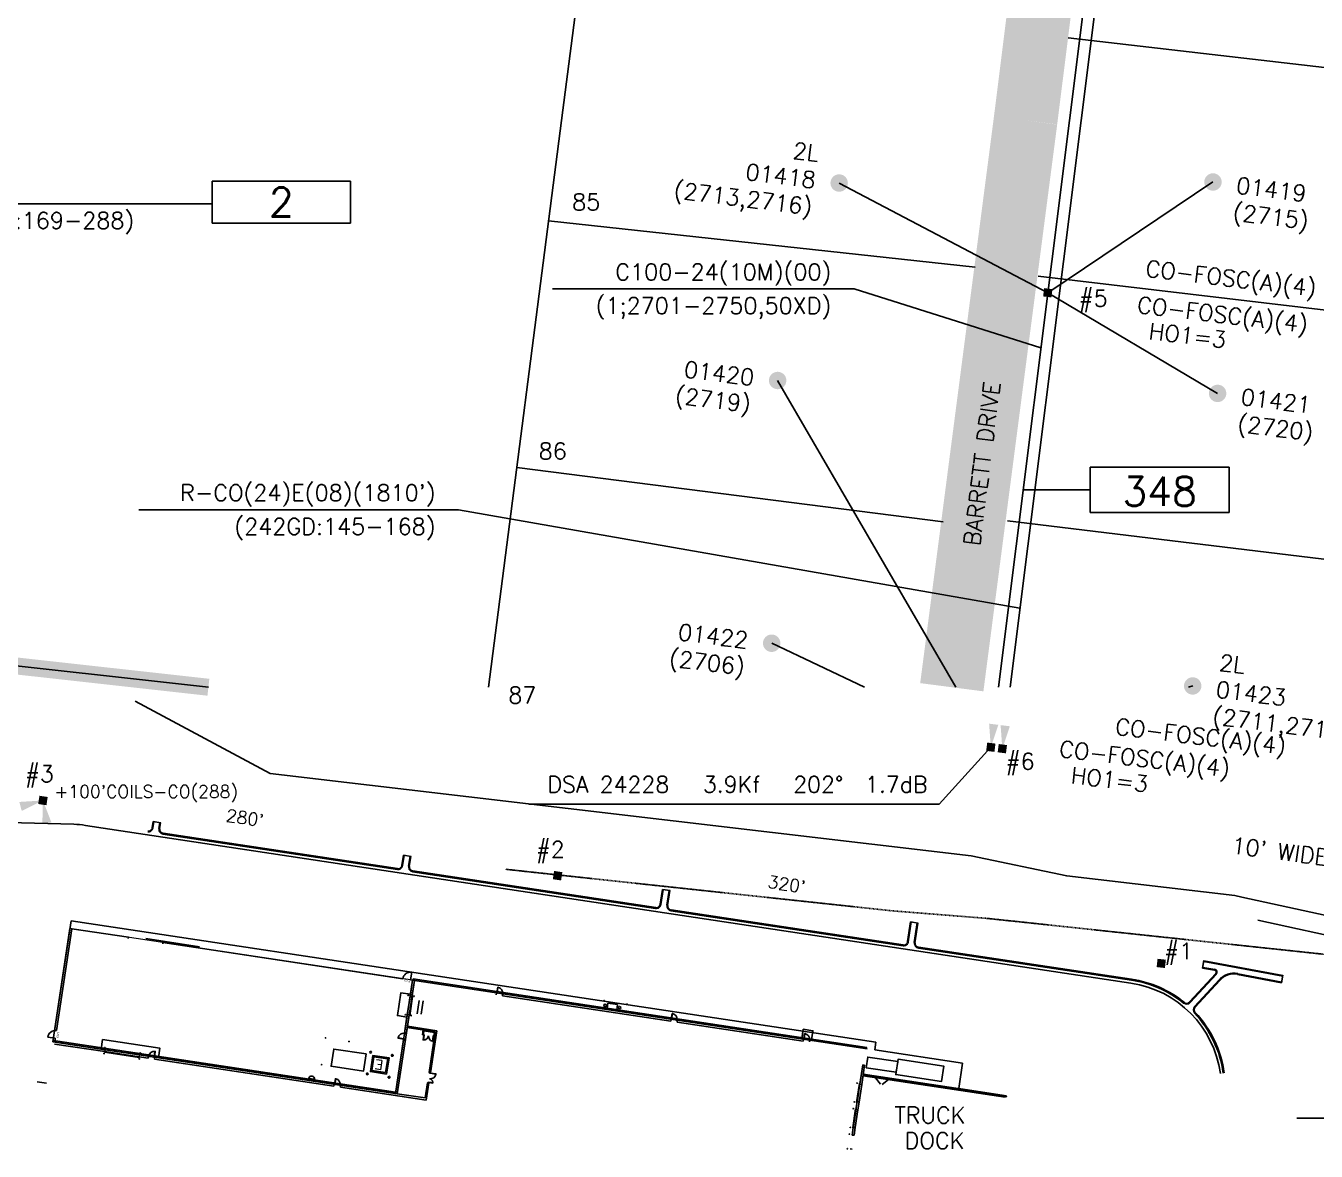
# Model space of a CAD drawing. Header units: inches. Extents: x 29 to 22121, y 36 to 12095.
# Drawn here: x 1059 to 1783, y 953 to 1584 of the extents above; entities that cross this region are included whole.
import ezdxf
from ezdxf.enums import TextEntityAlignment as Align

# ---------------------------------------------------------------- set-up
doc = ezdxf.new("R2010")
doc.units = ezdxf.units.IN
doc.header["$MEASUREMENT"] = 0
doc.linetypes.add('DASHED', pattern=[0.75, 0.5, -0.25])
for name, color, linetype in [('BSA', 141, 'Continuous'), ('CNOPP', 3, 'Continuous'), ('ECNT', 3, 'Continuous'), ('EPLNT', 50, 'Continuous'), ('ERTE', 7, 'Continuous'), ('ETERM', 3, 'Continuous'), ('FOSCINFO', 142, 'Continuous'), ('HO', 142, 'Continuous'), ('HYDROLOGY', 5, 'Continuous'), ('KF24', 3, 'Continuous'), ('PCNT', 1, 'Continuous'), ('PONFOEX', 142, 'Continuous'), ('PROPERTY', 6, 'Continuous'), ('PRTE', 3, 'Continuous'), ('ROADCL', 250, 'Continuous'), ('SSGEO', 7, 'Continuous'), ('SUBINFO', 3, 'Continuous'), ('SUBS', 7, 'Continuous'), ('TRANSTEXT', 3, 'Continuous')]:
    doc.layers.add(name, color=color, linetype=linetype)
doc.styles.add('SIMP1', font='simplex.shx', dxfattribs={"height": 102})
doc.styles.add('SIMP2', font='SIMPLEX.shx', dxfattribs={"height": 180})
doc.styles.add('SIMP5', font='SIMPLEX.shx', dxfattribs={"height": 78})
doc.styles.add('ST40-S', font='simplex.shx', dxfattribs={"height": 6})
doc.styles.get("Standard").update_dxf_attribs({"font": 'arial.ttf'})
doc.styles.add('SYMETEO3', font='SYMETEO.shx', dxfattribs={"height": 0.1326})
doc.styles.add('Terramodel', font='TERRAMODEL.shx')
doc.linetypes.add('AERIALE', pattern='A,0.0001,["l",SYMETEO3,S=1,R=0,X=0,Y=-0.07577],-0.177,["o",SYMETEO3,S=1,R=0,X=0,Y=-0.0377],-0.177', length=0.3541)
doc.linetypes.add('FENCE', pattern='A,0.32,-0.082,["#",Terramodel,S=0.08,R=0,X=-0.04,Y=-0.04],-0.082,0.32', length=0.804)

# ---------------------------------------------------------------- blocks, each defined once
blk = doc.blocks.new('EDOTF')
at = {"layer": 'ETERM', "color": 3, "const_width": 0.0432}
blk.add_lwpolyline([(-0.0216, 0), (0.0216, 0)], dxfattribs=at)
blk = doc.blocks.new('SSID')
at = {"color": 0, "style": 'SIMP1', "flags": 1}
blk.add_attdef('ROUTE', text='', height=0.085, dxfattribs=at).set_placement((0, 0.1457), align=Align.MIDDLE_CENTER)
at = {"color": 0, "style": 'SIMP1'}
blk.add_attdef('TELCO', text='', height=0.085, dxfattribs=at).set_placement((0, 0), align=Align.MIDDLE)
blk = doc.blocks.new('RE-WSALF')
at = {"layer": 'SUBS', "const_width": 0.045}
blk.add_lwpolyline([(-0.0225, 0, 1), (0.0225, 0, 1)], format="xyb", close=True, dxfattribs=at)
at = {"layer": 'CNOPP', "style": 'SIMP1'}
blk.add_attdef('CUST#', text='', height=0.085, dxfattribs=at).set_placement((-0.1226, -0.0435), align=Align.RIGHT)
at = {"layer": 'CNOPP', "style": 'SIMP1', "flags": 1}
for tag, p in [('ROUTE#', (-0.1226, -0.4622)), ('PED', (-0.1226, -0.6018))]:
    blk.add_attdef(tag, text='', height=0.085, dxfattribs=at).set_placement(p, align=Align.RIGHT)
at = {"layer": 'ECNT', "style": 'SIMP1'}
blk.add_attdef('ECNT', text='', height=0.085, dxfattribs=at).set_placement((-0.1226, -0.183), align=Align.RIGHT)
at = {"layer": 'PCNT', "style": 'SIMP1'}
blk.add_attdef('PCNT', text='', height=0.085, dxfattribs=at).set_placement((-0.1226, -0.3226), align=Align.RIGHT)
at = {"layer": 'SUBINFO', "style": 'SIMP1'}
blk.add_attdef('#L', text='', height=0.085, dxfattribs=at).set_placement((-0.1226, 0.0961), align=Align.RIGHT)
blk = doc.blocks.new('ARROW')
blk.add_lwpolyline([(0, 0, 0, 0.048, 0), (0.12, 0, 0.048, 0.048, 0)], format="xyseb")
blk = doc.blocks.new('ROUTEF')
at = {"layer": 'ERTE', "style": 'SIMP2'}
blk.add_attdef('RTNO', text='', height=0.15, dxfattribs=at).set_placement((0, 0.1083), align=Align.MIDDLE)
at = {"layer": 'PRTE', "style": 'SIMP1'}
blk.add_attdef('PROUTE', text='', height=0.085, dxfattribs=at).set_placement((-0.0081, 0.3103), align=Align.MIDDLE)
blk = doc.blocks.new('RE-WSARF')
at = {"layer": 'SUBS', "const_width": 0.045}
blk.add_lwpolyline([(0.0225, 0, 1), (-0.0225, 0, 1)], format="xyb", close=True, dxfattribs=at)
at = {"layer": 'CNOPP', "style": 'SIMP1', "flags": 1}
for tag, p in [('PED', (-0.1226, 0.6018)), ('ROUTE#', (-0.1226, 0.4622))]:
    blk.add_attdef(tag, p, '', height=0.085, rotation=180, dxfattribs=at)
at = {"layer": 'CNOPP', "style": 'SIMP1'}
blk.add_attdef('CUST#', (-0.1226, 0.0435), '', height=0.085, rotation=180, dxfattribs=at)
at = {"layer": 'ECNT', "style": 'SIMP1'}
blk.add_attdef('ECNT', (-0.1226, 0.183), '', height=0.085, rotation=180, dxfattribs=at)
at = {"layer": 'PCNT', "style": 'SIMP1'}
blk.add_attdef('PCNT', (-0.1226, 0.3226), '', height=0.085, rotation=180, dxfattribs=at)
at = {"layer": 'SUBINFO', "style": 'SIMP1'}
blk.add_attdef('#L', (-0.1226, -0.0961), '', height=0.085, rotation=180, dxfattribs=at)
blk = doc.blocks.new('DSGE')
at = {"layer": 'EPLNT', "color": 3, "style": 'SIMP1'}
for tag, p in [('FACILITY', (0, 0.0873)), ('EXCNT', (0, -0.0873)), ('COUNT', (0, -0.2313))]:
    blk.add_attdef(tag, text='', height=0.084, dxfattribs=at).set_placement(p, align=Align.MIDDLE_CENTER)
blk = doc.blocks.new('KF24')
at = {"layer": 'KF24', "color": 3, "style": 'SIMP1'}
for tag, p in [('DSA', (-1.0288, 0.2026)), ('CO-DSA', (-1.0288, 0.06))]:
    blk.add_attdef(tag, text='', height=0.084, dxfattribs=at).set_placement(p, align=Align.CENTER)
for tag, p in [('DSAKF', (-0.1488, 0.2026)), ('DSARES', (0.5408, 0.2026)), ('DSADB', (1.2808, 0.2026)), ('COKF', (-0.1488, 0.06)), ('CORES', (0.5408, 0.06)), ('CODB', (1.2808, 0.06))]:
    blk.add_attdef(tag, text='', height=0.084, dxfattribs=at).set_placement(p, align=Align.RIGHT)
blk = doc.blocks.new('PONEdotf')
at = {"layer": 'PONFOEX', "linetype": 'Continuous', "const_width": 0.0432}
blk.add_lwpolyline([(-0.0216, 0), (0.0216, 0)], dxfattribs=at)
blk = doc.blocks.new('DSGPONE')
at = {"layer": 'PONFOEX', "color": 143, "style": 'SIMP1'}
for tag, p in [('FACILITY', (0, 0.0873)), ('EXCNT', (0, -0.0873)), ('COUNT', (0, -0.2313))]:
    blk.add_attdef(tag, text='', height=0.084, dxfattribs=at).set_placement(p, align=Align.MIDDLE_CENTER)
blk = doc.blocks.new('ssidpon')
at = {"color": 0, "style": 'SIMP1', "flags": 1}
blk.add_attdef('ROUTE', text='', height=0.085, dxfattribs=at).set_placement((0, 0.1457), align=Align.MIDDLE_CENTER)
at = {"color": 0}
for tag, height, style, p in [('TELCO', 0.085, 'SIMP1', (0, 0)), ('TYPE', 0.065, 'SIMP5', (0, -0.1075)), ('LATITUDE', 0.035, 'SIMP5', (0, -0.1744)), ('LONGITUDE', 0.035, 'SIMP5', (0, -0.2232))]:
    blk.add_attdef(tag, text='', height=height, dxfattribs=dict(at, style=style)).set_placement(p, align=Align.MIDDLE)
blk = doc.blocks.new('rtboxf')
at = {"layer": 'ERTE', "color": 7}
blk.add_lwpolyline([(-0.0875, 0), (0.0875, 0), (0.0875, 0.2), (-0.0875, 0.2)], close=True, dxfattribs=at)

msp = doc.modelspace()

# ---------------------------------------------------------------- linework, layer by layer
at = {"layer": 'BSA', "const_width": 9.53, "flags": 128}
msp.add_lwpolyline([(46.45, 1336.6), (1161.54, 1212.87)], dxfattribs=at)
at = {"layer": 'EPLNT', "flags": 128}
for points in [[(1758.14, 2845.7), (1772.4, 2553.28), (1644.29, 1530.76)], [(1644.29, 1530.76), (1604.46, 1212.87)]]:
    msp.add_lwpolyline(points, dxfattribs=at)
at = {"layer": 'EPLNT', "color": 3, "linetype": 'Continuous'}
msp.add_lwpolyline([(1628.3, 1403.18), (1523.62, 1436.29), (1354.49, 1436.29)], dxfattribs=at)
at = {"layer": 'ERTE', "linetype": 'Continuous', "flags": 128}
msp.add_lwpolyline([(1655.97, 1310.96), (1733.85, 1310.96), (1733.85, 1336.23), (1655.97, 1336.23)], close=True, dxfattribs=at)
msp.add_lwpolyline([(1655.97, 1323.6), (1618.33, 1323.6)], dxfattribs=at)
at = {"layer": 'ETERM', "linetype": 'AERIALE', "flags": 128}
for points in [[(1632.18, 1434.09), (1515.2, 1495.65)], [(1632.18, 1434.09), (1724.81, 1496.24)], [(1632.18, 1434.09), (1727.4, 1377.66)], [(1580.69, 1212.87), (1480.71, 1384.9)], [(1529.36, 1212.87), (1477.36, 1237.55)], [(1711.01, 1212.87), (1713.42, 1213.6)]]:
    msp.add_lwpolyline(points, dxfattribs=at)
at = {"layer": 'HYDROLOGY', "color": 2, "flags": 128}
msp.add_lwpolyline([(1740.9, 1095.19), (1979.97, 1043.12), (1977.67, 953)], dxfattribs=at)
at = {"layer": 'HYDROLOGY', "flags": 128}
msp.add_lwpolyline([(1749.89, 1082.15), (1968.91, 1034.44), (1966.83, 952.67)], dxfattribs=at)
at = {"layer": 'KF24', "flags": 128}
msp.add_lwpolyline([(1600.24, 1179.22), (1571.26, 1147.33), (1341.19, 1147.33)], dxfattribs=at)
at = {"layer": 'PONFOEX', "flags": 128}
for points in [[(1650.84, 1530.76), (1778.92, 2553.03), (1765.33, 2831.71), (1765.1, 2838.29)], [(1650.84, 1530.76), (1611.01, 1212.87)]]:
    msp.add_lwpolyline(points, dxfattribs=at)
at = {"layer": 'PONFOEX', "color": 143, "linetype": 'Continuous'}
for points in [[(811.17, 1484.04), (822.73, 1484.04), (1163.67, 1484.04)], [(1616.57, 1257.24), (1301.72, 1312.43), (1122.5, 1312.43)], [(1920.44, 1033), (1912.39, 971.18), (1771.76, 971.18)]]:
    msp.add_lwpolyline(points, dxfattribs=at)
at = {"layer": 'PROPERTY'}
for points in [[(1359.6, 1530.76), (1500.06, 2617.18), (651.82, 2720.29)], [(1643.55, 1577.16), (2044.1, 1530.76)], [(1318.5, 1212.87), (1359.6, 1530.76)], [(46.45, 1336.6), (1161.54, 1212.87)]]:
    msp.add_lwpolyline(points, dxfattribs=at)
at = {"layer": 'PROPERTY', "flags": 128}
for points in [[(1352.32, 1474.47), (1591.41, 1448.5)], [(1626.79, 1443.39), (2156.67, 1380.81)], [(1334.43, 1336.07), (1573.52, 1305.7)], [(1609.61, 1306.27), (2132.51, 1242.79)], [(1074.31, 1014.02), (1084.55, 1081.86)], [(1084.55, 1081.86), (1535.82, 1013.77)], [(1076.35, 1020.29), (1084.97, 1077.41)], [(1116.75, 1072.62), (1084.97, 1077.41)], [(1116.75, 1072.62), (1116.64, 1071.9)], [(1156.48, 1067.35), (1126.49, 1071.88)], [(1136.02, 1069.71), (1135.92, 1068.99)], [(1270.62, 1049.4), (1136.02, 1069.71)], [(1274.9, 1048.76), (1275.55, 1053.04)], [(1276.44, 1049.26), (1276.33, 1048.54)], [(1276.44, 1049.26), (1530.64, 1010.91)], [(1266.39, 985.05), (1275.98, 1048.6)], [(1275.98, 1048.6), (1266.39, 985.05)], [(1267.46, 984.88), (1277.05, 1048.43)], [(1274.58, 1039.31), (1275.98, 1048.6)], [(1275.98, 1048.6), (1274.9, 1048.76)], [(1275.65, 1039.15), (1276.88, 1047.36)], [(1530.89, 1010.14), (1275.98, 1048.6)], [(1274.79, 1040.74), (1269.44, 1041.55), (1267.5, 1028.7), (1272.85, 1027.89)], [(1274.79, 1040.74), (1269.44, 1041.55), (1267.5, 1028.7), (1272.85, 1027.89)], [(1274.58, 1039.31), (1273.07, 1029.32)], [(1274.58, 1039.31), (1275.65, 1039.15)], [(1278.61, 1029.76), (1279.74, 1037.26)], [(1280.75, 1029.43), (1281.88, 1036.93)], [(1322.94, 1040.41), (1323.1, 1041.49)], [(1326.51, 1039.88), (1326.67, 1040.95)], [(1326.51, 1039.88), (1420.76, 1025.66)], [(1326.67, 1040.95), (1420.92, 1026.73)], [(1385.56, 1035.74), (1385.09, 1032.64)], [(1385.56, 1035.74), (1390.95, 1034.93)], [(1390.95, 1034.93), (1390.48, 1031.82)], [(1273.07, 1029.32), (1271.51, 1018.96)], [(1273.07, 1029.32), (1274.14, 1029.15)], [(1274.14, 1029.15), (1273.17, 1022.73)], [(1385.33, 1034.18), (1384.67, 1034.28)], [(1385.09, 1032.64), (1390.48, 1031.82)], [(1390.72, 1033.36), (1391.38, 1033.26)], [(1273.06, 1022.01), (1272.58, 1018.8)], [(1288.77, 1019.64), (1273.06, 1022.01)], [(1289.59, 1020.25), (1273.17, 1022.73)], [(1282.03, 1020.66), (1281.62, 1017.94)], [(1282.03, 1020.66), (1281.69, 1018.43)], [(1282.03, 1020.66), (1281.69, 1018.43)], [(1282.03, 1020.66), (1288.77, 1019.64)], [(1282.39, 1020.17), (1282.11, 1018.3)], [(1282.39, 1020.17), (1282.11, 1018.3)], [(1282.39, 1020.17), (1288.28, 1019.28)], [(1286.04, 996.69), (1289.59, 1020.25)], [(1420.76, 1025.66), (1420.92, 1026.73)], [(1424.33, 1025.12), (1424.49, 1026.19)], [(1424.33, 1025.12), (1495.02, 1014.45)], [(1424.49, 1026.19), (1495.18, 1015.53)], [(1494.29, 1015.66), (1495.1, 1021.02), (1500.45, 1020.21), (1499.65, 1014.85)], [(1494.29, 1015.66), (1495.1, 1021.02), (1500.45, 1020.21), (1499.65, 1014.85)], [(1075.71, 1016), (1071.42, 1016.65)], [(1074.31, 1014.02), (1103.59, 1009.61)], [(1074.31, 1014.02), (1267.46, 984.88)], [(1266.39, 985.05), (1074.31, 1014.02)], [(1074.67, 1013.97), (1074.78, 1014.68)], [(1074.78, 1014.68), (1266.5, 985.76)], [(1075.38, 1013.86), (1075.71, 1016)], [(1101.45, 1009.93), (1102.25, 1015.28), (1134.39, 1010.44), (1133.58, 1005.08)], [(1101.45, 1009.93), (1102.25, 1015.28), (1134.39, 1010.44), (1133.58, 1005.08)], [(1270.97, 1015.39), (1266.39, 985.05)], [(1272.04, 1015.23), (1267.46, 984.88)], [(1270.97, 1015.39), (1272.04, 1015.23)], [(1271.51, 1018.96), (1272.58, 1018.8)], [(1281.62, 1017.94), (1282.22, 1017.85)], [(1282.11, 1018.3), (1282.29, 1018.27)], [(1282.22, 1017.85), (1282.29, 1018.27)], [(1285.32, 996.8), (1288.77, 1019.64)], [(1287.76, 1017.01), (1287.82, 1017.44)], [(1287.76, 1017.01), (1288.36, 1016.92)], [(1287.82, 1017.44), (1288, 1017.41)], [(1288.28, 1019.28), (1288, 1017.41)], [(1288.28, 1019.28), (1288, 1017.41)], [(1288.77, 1019.64), (1288.36, 1016.92)], [(1495.02, 1014.45), (1495.18, 1015.53)], [(1498.59, 1013.92), (1498.75, 1014.99)], [(1535.17, 1009.49), (1535.82, 1013.77)], [(1075.22, 1012.79), (1103.43, 1008.53)], [(1103.43, 1008.53), (1103.59, 1009.61)], [(1103.59, 1009.61), (1122.87, 1006.7)], [(1122.71, 1005.63), (1122.87, 1006.7)], [(1122.87, 1006.7), (1127.87, 1005.94)], [(1127.7, 1004.87), (1127.87, 1005.94)], [(1530.53, 1010.19), (1530.64, 1010.91)], [(1584.44, 1002.06), (1535.17, 1009.49)], [(1122.71, 1005.63), (1127.7, 1004.87)], [(1131.27, 1004.33), (1131.44, 1005.4)], [(1131.27, 1004.33), (1231.95, 989.15)], [(1131.44, 1005.4), (1232.11, 990.22)], [(1526.8, 990.31), (1528.41, 1001.02)], [(1527.87, 990.15), (1529.49, 1000.86)], [(1528.41, 1001.02), (1529.49, 1000.86)], [(1547.38, 998.44), (1546.96, 995.67), (1572.66, 991.79), (1573.96, 1000.36), (1548.25, 1004.23), (1547.85, 1001.54)], [(1582.28, 987.78), (1584.44, 1002.06)], [(1221.03, 992.98), (1217.82, 993.47)], [(1218.19, 992.32), (1218.35, 993.39)], [(1220.33, 991.99), (1220.49, 993.06)], [(1285.32, 996.8), (1286.04, 996.69)], [(1608.2, 982.96), (1528.6, 994.97)], [(1528.68, 995.5), (1609.01, 983.38), (1608.98, 983.21), (1608.98, 983.21), (1528.65, 995.32)], [(1609.05, 983.74), (1528.73, 995.86)], [(1538.3, 990.33), (1535.67, 993.9)], [(1539.37, 990.17), (1542.95, 992.8)], [(1231.95, 989.15), (1232.11, 990.22)], [(1235.52, 988.61), (1235.68, 989.68)], [(1235.52, 988.61), (1283.72, 981.34)], [(1235.68, 989.68), (1266.39, 985.05)], [(1267.46, 984.88), (1283.17, 982.51)], [(1283.17, 982.51), (1284.46, 991.08)], [(1283.72, 981.34), (1285.17, 990.98)], [(1284.46, 991.08), (1285.17, 990.98)], [(1526.36, 980.15), (1527.87, 990.15)], [(1527.87, 990.15), (1526.8, 990.31)], [(1609.05, 983.74), (1582.28, 987.78)], [(1524.64, 976.03), (1525.29, 980.31)], [(1526.36, 980.15), (1525.29, 980.31)], [(1525.72, 975.87), (1526.36, 980.15)], [(1524.21, 965.87), (1525.72, 975.87)], [(1525.72, 975.87), (1524.64, 976.03)], [(1522.49, 961.75), (1523.14, 966.03)], [(1524.21, 965.87), (1523.14, 966.03)], [(1523.56, 961.59), (1524.21, 965.87)], [(1523.56, 961.59), (1522.49, 961.75)], [(1522.53, 953.89), (1521.46, 954.05)]]:
    msp.add_lwpolyline(points, dxfattribs=at)
at = {"layer": 'PROPERTY', "linetype": 'DASHED', "flags": 128}
for points in [[(1328.4, 1110.75), (1544.69, 1087.49)], [(1544.69, 1087.49), (1598.24, 1083.23)], [(1598.24, 1083.23), (1847.02, 1056.73)]]:
    msp.add_lwpolyline(points, dxfattribs=at)
at = {"layer": 'PROPERTY', "flags": 128}
for points in [[(1275.55, 1053.04, 0.414214), (1270.62, 1049.4)], [(1326.49, 1040.93, 0.399171), (1323.91, 1044.6)], [(1424.31, 1026.17, 0.399171), (1421.74, 1029.85)], [(1076.35, 1020.29, 0.414214), (1071.42, 1016.65)], [(1271.52, 1018.78, 0.399171), (1267.85, 1016.21)], [(1282.06, 1015.09, 0.41174), (1284.98, 1017.39)], [(1284.98, 1017.39, 0.380303), (1287.1, 1014.33)], [(1498.57, 1014.97, 0.399171), (1496, 1018.64)], [(1131.58, 1008.62, 0.399171), (1128.04, 1005.87)], [(1221.03, 992.98, 1), (1217.82, 993.47)], [(1235.5, 989.66, 0.399171), (1232.93, 993.33)], [(1287.3, 990.84, 0.414214), (1285.48, 993.3)], [(1285.55, 993.29, 0.391855), (1289.15, 995.87)]]:
    msp.add_lwpolyline(points, format="xyb", dxfattribs=at)
for points in [[(1323.43, 1041.39), (1323.27, 1041.41), (1323.76, 1044.63), (1323.91, 1044.6)], [(1275.7, 1039.51), (1276.05, 1039.46), (1274.43, 1028.75), (1274.08, 1028.8)], [(1323.2, 1040.9), (1323.02, 1040.93), (1323.09, 1041.44), (1323.27, 1041.41)], [(1326.59, 1040.39), (1326.41, 1040.42), (1326.49, 1040.93), (1326.67, 1040.9)], [(1421.25, 1026.63), (1421.1, 1026.66), (1421.58, 1029.87), (1421.74, 1029.85)], [(1421.02, 1026.14), (1420.84, 1026.17), (1420.92, 1026.68), (1421.1, 1026.66)], [(1424.41, 1025.63), (1424.23, 1025.66), (1424.31, 1026.17), (1424.49, 1026.15)], [(1271.06, 1015.72), (1271.04, 1015.56), (1267.82, 1016.05), (1267.85, 1016.21)], [(1271.55, 1015.49), (1271.52, 1015.31), (1271.01, 1015.39), (1271.04, 1015.56)], [(1272.06, 1018.88), (1272.04, 1018.7), (1271.52, 1018.78), (1271.55, 1018.96)], [(1282.46, 1017.77), (1282.31, 1017.79), (1281.9, 1015.11), (1282.06, 1015.09)], [(1282.2, 1018.33), (1282.38, 1018.3), (1282.37, 1018.19), (1282.46, 1018.18), (1282.41, 1017.9), (1282.32, 1017.92), (1282.31, 1017.79), (1282.13, 1017.82), (1282.13, 1017.86), (1282.22, 1017.85), (1282.29, 1018.27), (1282.2, 1018.29)], [(1287.5, 1017.01), (1287.66, 1016.98), (1287.26, 1014.3), (1287.1, 1014.33)], [(1287.92, 1017.47), (1287.74, 1017.5), (1287.72, 1017.39), (1287.63, 1017.4), (1287.59, 1017.12), (1287.68, 1017.11), (1287.66, 1016.98), (1287.84, 1016.95), (1287.85, 1017), (1287.76, 1017.01), (1287.82, 1017.44), (1287.91, 1017.42)], [(1495.28, 1014.94), (1495.1, 1014.97), (1495.18, 1015.48), (1495.36, 1015.45)], [(1495.51, 1015.43), (1495.36, 1015.45), (1495.84, 1018.67), (1496, 1018.64)], [(1498.67, 1014.43), (1498.49, 1014.46), (1498.57, 1014.97), (1498.75, 1014.94)], [(1122.71, 1005.63), (1122.65, 1005.28), (1103.37, 1008.19), (1103.43, 1008.53)], [(1122.71, 1005.63), (1122.65, 1005.28), (1103.37, 1008.19), (1103.43, 1008.53)], [(1127.78, 1005.39), (1127.96, 1005.36), (1128.04, 1005.87), (1127.86, 1005.9)], [(1131.09, 1005.41), (1131.25, 1005.39), (1131.74, 1008.6), (1131.58, 1008.62)], [(1250.02, 1007.23), (1231.81, 1009.98), (1230.36, 1000.34), (1248.56, 997.59)], [(1261.48, 995.95), (1252.38, 997.32), (1253.75, 1006.43), (1262.86, 1005.05)], [(1131.17, 1004.87), (1131.35, 1004.85), (1131.43, 1005.36), (1131.25, 1005.39)], [(1260.91, 996.73), (1253.16, 997.9), (1254.33, 1005.64), (1262.08, 1004.48)], [(1547.16, 996.98), (1530.38, 999.51), (1531.27, 1005.45), (1548.05, 1002.92)], [(1232.44, 990.12), (1232.29, 990.14), (1232.77, 993.36), (1232.93, 993.33)], [(1285.13, 990.98), (1285.16, 991.16), (1284.64, 991.24), (1284.62, 991.06)], [(1285.18, 991.32), (1285.16, 991.16), (1287.3, 990.84), (1287.32, 990.99)], [(1285.97, 996.52), (1285.99, 996.69), (1285.48, 996.77), (1285.45, 996.59)], [(1285.94, 996.36), (1285.97, 996.52), (1289.18, 996.03), (1289.15, 995.87)], [(1232.21, 989.63), (1232.03, 989.66), (1232.11, 990.17), (1232.29, 990.14)], [(1235.6, 989.12), (1235.42, 989.15), (1235.5, 989.66), (1235.68, 989.63)], [(1524.97, 980), (1525.24, 979.95), (1526.85, 990.67), (1526.59, 990.71)], [(1522.81, 965.71), (1523.08, 965.67), (1524.7, 976.38), (1524.43, 976.43)]]:
    msp.add_lwpolyline(points, close=True, dxfattribs=at)
for points in [[(1273.57, 1039.92, 1), (1273.63, 1040.28, 1)], [(1276.78, 1039.44, -1), (1276.84, 1039.79, -1)], [(1383.56, 1037.11, 1), (1383.29, 1037.15, 1)], [(1396.41, 1035.17, 1), (1396.14, 1035.21, 1)], [(1271.93, 1029.03, 1), (1271.98, 1029.39, 1)], [(1275.14, 1028.55, -1), (1275.2, 1028.9, -1)], [(1227.24, 1016.01, 1), (1227.28, 1016.28, 1)], [(1240.36, 1014.03, 1), (1240.4, 1014.3, 1)], [(1102.82, 1007.53, -1), (1103.18, 1007.48, -1)], [(1103.3, 1010.74, 1), (1103.66, 1010.69, 1)], [(1123.12, 1007.75, 1), (1123.48, 1007.7, 1)], [(1252.37, 1008.68, -1), (1252.52, 1007.71, -1)], [(1264.55, 1006.84, -1), (1264.7, 1005.88, -1)], [(1122.63, 1004.54, -1), (1122.99, 1004.49, -1)], [(1224.98, 1001.01, 1), (1225.02, 1001.28, 1)], [(1250.54, 996.5, -1), (1250.68, 995.53, -1)], [(1262.71, 994.66, -1), (1262.86, 993.7, -1)], [(1525.1, 990.84, 1), (1525.37, 990.8, 1)], [(1523.51, 980.31, -1), (1523.78, 980.27, -1)], [(1522.94, 976.56, 1), (1523.21, 976.52, 1)], [(1520.79, 962.28, 1), (1521.06, 962.24, 1)], [(1521.36, 966.03, -1), (1521.62, 965.99, -1)], [(1519.67, 954.05, -1), (1519.94, 954.01, -1)]]:
    msp.add_lwpolyline(points, format="xyb", close=True, dxfattribs=at)
at = {"layer": 'PROPERTY'}
for centre in [(1383.97, 1034.38), (1392.07, 1033.16)]:
    msp.add_circle(centre, 0.701, dxfattribs=at)
at = {"layer": 'ROADCL', "const_width": 35.74, "flags": 128}
msp.add_lwpolyline([(1787.1, 2866.67), (1619.73, 1530.76)], dxfattribs=at)
at = {"layer": 'ROADCL', "flags": 128}
for points, format in [([(1619.73, 1530.76, 35.74, 35.74, 0), (1578.36, 1212.87, 35.74, 35.74, 0)], "xyseb"), ([(1092.62, 1135.41, 0.030419), (1086.07, 1135.99)], "xyb"), ([(1559.61, 1066.6), (1679.08, 1048.58, -0.132721), (1708.31, 1035.75)], "xyb"), ([(1559.69, 1067.14), (1679.16, 1049.12, -0.132721), (1708.65, 1036.17)], "xyb"), ([(1728.95, 996.26, 0.332255), (1678.83, 1046.97)], "xyb"), ([(1730.56, 996.48, 0.156157), (1714.41, 1030.12)], "xyb"), ([(1731.1, 996.56, 0.156157), (1714.8, 1030.49)], "xyb")]:
    msp.add_lwpolyline(points, format=format, dxfattribs=at)
for points in [[(1019.96, 1137.85), (1086.07, 1135.99)], [(1130.54, 1137.49), (1134.82, 1136.84)], [(1092.62, 1135.41), (1678.83, 1046.97)], [(1136.06, 1130.5), (1267.49, 1110.67)], [(1136.14, 1131.03), (1267.57, 1111.21)], [(1270.88, 1118.65), (1275.17, 1118)], [(1276.06, 1109.38), (1412.29, 1088.83)], [(1276.14, 1109.91), (1412.37, 1089.36)], [(1416.09, 1099.47), (1420.37, 1098.82)], [(1420.86, 1087.53), (1551.04, 1067.9)], [(1420.94, 1088.07), (1551.12, 1068.43)], [(1555.25, 1081.3), (1559.54, 1080.65)], [(1718.97, 1055.39), (1719.75, 1059.65)], [(1763.25, 1047.15), (1764.05, 1051.41)], [(1070.81, 990.78), (1065.45, 991.58)]]:
    msp.add_lwpolyline(points, dxfattribs=at)
at = {"layer": 'ROADCL', "lineweight": 0, "flags": 128}
for points in [[(1130.03, 1134.15), (1130.54, 1137.49)], [(1130.57, 1134.07), (1131.07, 1137.41)], [(1133.78, 1133.58), (1134.29, 1136.92)], [(1134.32, 1133.5), (1134.82, 1136.84)], [(1270.04, 1113.03), (1270.88, 1118.65)], [(1270.57, 1112.95), (1271.42, 1118.57)], [(1273.78, 1112.46), (1274.63, 1118.08)], [(1274.32, 1112.38), (1275.17, 1118)], [(1414.84, 1091.18), (1416.09, 1099.47)], [(1415.37, 1091.1), (1416.62, 1099.39)], [(1418.59, 1090.62), (1419.84, 1098.9)], [(1419.12, 1090.53), (1420.37, 1098.82)], [(1553.59, 1070.25), (1555.25, 1081.3)], [(1554.12, 1070.17), (1555.79, 1081.22)], [(1557.34, 1069.68), (1559, 1080.74)], [(1557.87, 1069.6), (1559.54, 1080.65)], [(1074.31, 1014.02), (1083.9, 1077.59)], [(1275.99, 1048.61), (1083.9, 1077.59)], [(1719.65, 1059.12), (1763.95, 1050.88)], [(1719.75, 1059.65), (1764.05, 1051.41)], [(1711.6, 1036.39), (1726.32, 1052.33)], [(1712, 1036.02), (1726.71, 1051.97)], [(1718.97, 1055.39), (1725.72, 1054.13)], [(1719.07, 1055.92), (1725.82, 1054.67)], [(1738.56, 1051.74), (1763.25, 1047.15)], [(1738.66, 1052.28), (1763.35, 1047.68)], [(1714.39, 1033.82), (1728.22, 1048.81)], [(1714.78, 1033.45), (1728.62, 1048.44)], [(1584.44, 1002.06), (1582.3, 987.8)], [(1528.75, 995.88), (1609.06, 983.76)]]:
    msp.add_lwpolyline(points, dxfattribs=at)
for points in [[(1127.49, 1131.79, 0.414214), (1130.57, 1134.07)], [(1127.57, 1132.33, 0.414214), (1130.03, 1134.15)], [(1133.78, 1133.58, 0.414214), (1136.06, 1130.5)], [(1134.32, 1133.5, 0.414214), (1136.14, 1131.03)], [(1267.49, 1110.67, 0.414214), (1270.57, 1112.95)], [(1267.57, 1111.21, 0.414214), (1270.04, 1113.03)], [(1273.78, 1112.46, 0.414214), (1276.06, 1109.38)], [(1274.32, 1112.38, 0.414214), (1276.14, 1109.91)], [(1412.29, 1088.83, 0.414214), (1415.37, 1091.1)], [(1412.37, 1089.36, 0.414214), (1414.84, 1091.18)], [(1418.59, 1090.62, 0.414214), (1420.86, 1087.53)], [(1419.12, 1090.53, 0.414214), (1420.94, 1088.07)], [(1551.04, 1067.9, 0.414214), (1554.12, 1070.17)], [(1551.12, 1068.43, 0.414214), (1553.59, 1070.25)], [(1557.34, 1069.68, 0.414214), (1559.61, 1066.6)], [(1557.87, 1069.6, 0.414214), (1559.69, 1067.14)], [(1726.32, 1052.33, 0.590033), (1725.72, 1054.13)], [(1726.71, 1051.97, 0.590033), (1725.82, 1054.67)], [(1738.66, 1052.28, 0.257835), (1728.22, 1048.81)], [(1738.56, 1051.74, 0.257835), (1728.62, 1048.44)], [(1708.31, 1035.75, 0.394478), (1712, 1036.02)], [(1708.65, 1036.17, 0.394478), (1711.6, 1036.39)], [(1714.39, 1033.82, 0.394478), (1714.41, 1030.12)], [(1714.78, 1033.45, 0.394478), (1714.8, 1030.49)]]:
    msp.add_lwpolyline(points, format="xyb", dxfattribs=at)
at = {"layer": 'SSGEO', "linetype": 'FENCE', "flags": 128}
for points in [[(1120.48, 1205.1), (1196.09, 1164.56)], [(1740.9, 1095.19), (1737.14, 1096.01), (1642.78, 1107.06), (1589.2, 1118.3), (1196.09, 1164.56)]]:
    msp.add_lwpolyline(points, dxfattribs=at)

# ---------------------------------------------------------------- block references
at = {"layer": 'EPLNT', "color": 3, "linetype": 'Continuous'}
ref = msp.add_blockref('DSGE', (1523.62, 1436.29), dxfattribs=dict(at, xscale=108.3172554992398, yscale=108.3172554992398, zscale=108.3172554992398))
ref.add_attrib('FACILITY', 'C100-24(10M)(00)', dxfattribs={"color": 3, "linetype": 'AERIALE', "height": 9.207, "style": 'SIMP1'}).set_placement((1510.84, 1441.19), align=Align.RIGHT)
ref.add_attrib('EXCNT', '(1;2701-2750,50XD)', dxfattribs={"color": 3, "linetype": 'AERIALE', "height": 9.207, "style": 'SIMP1'}).set_placement((1510.84, 1422.29), align=Align.RIGHT)
at = {"layer": 'EPLNT', "xscale": 108.3172554992433, "yscale": 108.3172554992433, "zscale": 108.3172554992433, "rotation": 82.85873404816957}
msp.add_blockref('ARROW', (1600.24, 1179.22), dxfattribs=at)
at = {"layer": 'ERTE', "linetype": 'Continuous', "xscale": 442.826426893951, "yscale": 117.3444155686434, "zscale": 442.826426893951}
msp.add_blockref('rtboxf', (1202.42, 1473.21), dxfattribs=at)
at = {"layer": 'ERTE', "linetype": 'Continuous', "xscale": 108.3172554992398, "yscale": 108.3172554992398, "zscale": 108.3172554992398}
for p, values in [((1202.42, 1473.21), {'RTNO': '2'}), ((1694.91, 1310.96), {'RTNO': '348'})]:
    msp.add_blockref('ROUTEF', p, dxfattribs=at).add_auto_attribs(values)
at = {"layer": 'ETERM', "xscale": 108.3172554992357, "yscale": 108.3172554992357, "zscale": 108.3172554992357, "rotation": 82.85873499524637}
msp.add_blockref('EDOTF', (1632.18, 1434.09), dxfattribs=at)
at = {"layer": 'ETERM', "xscale": 108.3172554992398, "yscale": 108.3172554992398, "zscale": 108.3172554992398}
msp.add_blockref('SSID', (1657.65, 1430.32), dxfattribs=at).add_auto_attribs({'TELCO': '#5'})
at = {"layer": 'ETERM', "linetype": 'AERIALE', "xscale": 108.3172554992379, "yscale": 108.3172554992379, "zscale": 108.3172554992379, "rotation": 82.85873499604196}
msp.add_blockref('EDOTF', (1600.24, 1179.22), dxfattribs=at)
at = {"layer": 'ETERM', "linetype": 'AERIALE', "xscale": 108.3172554992398, "yscale": 108.3172554992398, "zscale": 108.3172554992398}
msp.add_blockref('SSID', (1616.73, 1170.63), dxfattribs=at).add_auto_attribs({'TELCO': '#6'})
at = {"layer": 'KF24'}
ref = msp.add_blockref('KF24', (1456.22, 1147.33), dxfattribs=dict(at, xscale=108.3172554992398, yscale=108.3172554992398, zscale=108.3172554992398))
ref.add_attrib('CODB', '1.7dB', dxfattribs={"color": 3, "height": 9.099, "style": 'SIMP1'}).set_placement((1564.76, 1153.83), align=Align.RIGHT)
ref.add_attrib('CORES', '202%%127', dxfattribs={"color": 3, "height": 9.099, "style": 'SIMP1'}).set_placement((1517.53, 1153.83), align=Align.RIGHT)
ref.add_attrib('CO-DSA', 'DSA 24228', dxfattribs={"color": 3, "height": 9.099, "style": 'SIMP1'}).set_placement((1385.82, 1153.83), align=Align.CENTER)
ref.add_attrib('COKF', '3.9Kf', dxfattribs={"color": 3, "height": 9.099, "style": 'SIMP1'}).set_placement((1471.17, 1153.83), align=Align.RIGHT)
at = {"layer": 'PONFOEX', "color": 143, "linetype": 'Continuous'}
ref = msp.add_blockref('DSGPONE', (822.73, 1484.04), dxfattribs=dict(at, xscale=108.3172554992398, yscale=108.3172554992398, zscale=108.3172554992398))
ref.add_attrib('FACILITY', 'R-CO(288)(11)', (835.51, 1488.94), dxfattribs={"color": 143, "linetype": 'Continuous', "height": 9.207, "style": 'SIMP1'})
ref.add_attrib('EXCNT', '(242GK:1-96;DARK:97-168;242GK:169-288)', (835.51, 1470.04), dxfattribs={"color": 143, "linetype": 'Continuous', "height": 9.207, "style": 'SIMP1'})
ref = msp.add_blockref('DSGPONE', (1301.72, 1312.43), dxfattribs=dict(at, xscale=108.3172554992398, yscale=108.3172554992398, zscale=108.3172554992398))
ref.add_attrib('FACILITY', "R-CO(24)E(08)(1810')", dxfattribs={"color": 143, "height": 9.207, "style": 'SIMP1'}).set_placement((1288.94, 1317.33), align=Align.RIGHT)
ref.add_attrib('EXCNT', '(242GD:145-168)', dxfattribs={"color": 143, "height": 9.207, "style": 'SIMP1'}).set_placement((1288.94, 1298.43), align=Align.RIGHT)
at = {"layer": 'PONFOEX'}
for name, p, xscale, yscale, zscale, rotation in [('ARROW', (1606.69, 1178.41), 108.317255499241, 108.317255499241, 108.317255499241, 82.85873422134867), ('ARROW', (1068.77, 1149.35), 108.3172554992398, 108.3172554992398, 108.3172554992398, 194.7600657332148), ('PONEdotf', (1068.77, 1149.35), 108.3172554992398, 108.3172554992398, 108.3172554992398, 351.5617601481537), ('ARROW', (1068.77, 1149.35), 108.3172554992398, 108.3172554992398, 108.3172554992398, 279.8469112084387), ('PONEdotf', (1357.33, 1107.18), 108.3172554992398, 108.3172554992398, 108.3172554992398, 351.4960567080056), ('PONEdotf', (1695.79, 1057.99), 108.31725549901, 108.31725549901, 108.31725549901, 353.6522257291805)]:
    msp.add_blockref(name, p, dxfattribs=dict(at, xscale=xscale, yscale=yscale, zscale=zscale, rotation=rotation))
at = {"layer": 'PONFOEX', "color": 3, "xscale": 108.317255499242, "yscale": 108.317255499242, "zscale": 108.317255499242, "rotation": 82.85873499691894}
msp.add_blockref('PONEdotf', (1606.69, 1178.41), dxfattribs=at)
at = {"layer": 'PONFOEX', "xscale": 108.3172554992398, "yscale": 108.3172554992398, "zscale": 108.3172554992398}
for p, values in [((1066.86, 1163.63), {'TELCO': '#3'}), ((1353.29, 1121.25), {'TELCO': '#2'}), ((1705.54, 1064.26), {'TELCO': '#1'})]:
    msp.add_blockref('ssidpon', p, dxfattribs=at).add_auto_attribs(values)
at = {"layer": 'SUBS'}
for name, p, xscale, yscale, zscale, rotation, values in [('RE-WSALF', (1515.2, 1495.65), 108.3172554992401, 108.3172554992401, 108.3172554992401, 352.8587349965526, {'CUST#': '01418', 'ECNT': '(2713,2716)', '#L': '2L'}), ('RE-WSARF', (1724.81, 1496.24), 108.3172554992402, 108.3172554992402, 108.3172554992402, 172.8587349963173, {'CUST#': '01419', 'ECNT': '(2715)'}), ('RE-WSALF', (1480.71, 1384.9), 108.3172554992401, 108.3172554992401, 108.3172554992401, 352.8587349965526, {'CUST#': '01420', 'ECNT': '(2719)'}), ('RE-WSARF', (1727.4, 1377.66), 108.3172554992402, 108.3172554992402, 108.3172554992402, 172.8587349963173, {'CUST#': '01421', 'ECNT': '(2720)'}), ('RE-WSALF', (1477.36, 1237.55), 108.3172554992401, 108.3172554992401, 108.3172554992401, 352.8587349965526, {'CUST#': '01422', 'ECNT': '(2706)'}), ('RE-WSARF', (1713.42, 1213.6), 108.3172554992402, 108.3172554992402, 108.3172554992402, 172.8587349963173, {'CUST#': '01423', 'ECNT': '(2711,2714)', '#L': '2L'})]:
    msp.add_blockref(name, p, dxfattribs=dict(at, xscale=xscale, yscale=yscale, zscale=zscale, rotation=rotation)).add_auto_attribs(values)

# ---------------------------------------------------------------- texts
at = {"layer": 'FOSCINFO', "color": 142, "linetype": 'Continuous', "style": 'SIMP1'}
for p in [(1686.6, 1443.36), (1681.89, 1422.96), (1669.6, 1186.44), (1638.17, 1173.88)]:
    msp.add_text('CO-FOSC(A)(4)', height=9.207, rotation=353.20138, dxfattribs=at).set_placement(p)
at = {"layer": 'HO', "color": 142, "linetype": 'Continuous', "style": 'SIMP1'}
for p in [(1688.47, 1408.16), (1644.76, 1159.08)]:
    msp.add_text('HO1=3', height=9.207, rotation=353.20138, dxfattribs=at).set_placement(p)
at = {"layer": 'PONFOEX', "style": 'SIMP5'}
msp.add_text("+100'COILS-CO(288)", height=7.0406, dxfattribs=at).set_placement((1075.2, 1150.82))
at = {"layer": 'PONFOEX', "color": 143, "style": 'SIMP5'}
for s, rotation, p in [("280'", 351.56176, (1181.19, 1134.04)), ("320'", 351.32469, (1484.89, 1096.8))]:
    msp.add_text(s, height=7.041, rotation=rotation, dxfattribs=at).set_placement(p, align=Align.BOTTOM_CENTER)
at = {"layer": 'PROPERTY', "style": 'SIMP1'}
for s, p in [('85', (1373.37, 1484.99)), ('86', (1354.61, 1345.32)), ('87', (1337.57, 1208.44))]:
    msp.add_text(s, height=9.207, dxfattribs=at).set_placement(p, align=Align.MIDDLE)
msp.add_text("10' WIDE PLANTED BERM", height=9.207, rotation=352.54719, dxfattribs=at).set_placement((1734.73, 1119.78, -1390.79))
at = {"layer": 'PROPERTY', "style": 'ST40-S', "text_generation_flag": 4}
msp.add_text('E', height=5.2, rotation=171.42128, dxfattribs=at).set_placement((1258.85, 998.22))
at = {"layer": 'PROPERTY', "style": 'SIMP1'}
for s, p in [('TRUCK', (1546.2, 968.26)), ('DOCK', (1551.91, 954.01))]:
    msp.add_text(s, height=9.207, dxfattribs=at).set_placement(p)
at = {"layer": 'PROPERTY', "extrusion": (0, 0, -1), "insert": (1271.26, 1048.96), "char_height": 1.083, "width": 3.3016, "attachment_point": 3, "text_direction": (-0.988812, 0.149169, 0)}
msp.add_mtext('EXIT', dxfattribs=at)
at = {"layer": 'PROPERTY', "insert": (1077.45, 1016.12), "char_height": 1.083, "width": 3.3016, "attachment_point": 7, "rotation": 81.42121}
msp.add_mtext('EXIT', dxfattribs=at)
at = {"layer": 'TRANSTEXT', "style": 'SIMP1'}
msp.add_text('BARRETT DRIVE', height=9.207, rotation=82.86, dxfattribs=at).set_placement((1595.24, 1338.22), align=Align.MIDDLE_CENTER)

doc.saveas('drawing.dxf')
